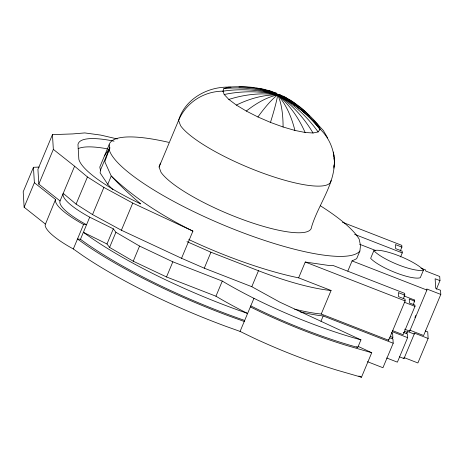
<?xml version="1.0" encoding="UTF-8"?>
<svg xmlns="http://www.w3.org/2000/svg" width="464" height="464" viewBox="0 0 464 464"><rect width="100%" height="100%" fill="white"/><g stroke="black" fill="none" stroke-linecap="round" stroke-linejoin="round"><path stroke-width="0.7" d="M333.831 168.107L334.155 164.604M334.283 163.2L334.48 161.095L333.459 152.024M168.705 142.349A136.341 30.67 22.7 0 0 109.133 144.727L109.794 147.842L100.456 170.166L100.143 172.904L107.77 184.312A471.54 106.076 22.7 0 0 112.885 189.677M104.464 155.892L109.794 147.842L109.481 150.574A136.341 30.67 22.7 0 0 231.565 228.334A136.341 30.67 22.7 0 0 359.89 251.012L360.516 245.479L359.177 239.18A136.341 30.67 22.7 0 0 320.409 205.796M39.196 167.081L33.449 167.284L34.377 182.723L55.547 199.497L45.13 224.936A62.402 14.036 22.7 0 0 69.449 246.79L73.324 248.965L82.981 255.757A186.98 42.062 22.7 0 0 225.672 326.262L240.068 331.412L250.751 336.615A150.435 33.843 22.7 0 0 337.664 370.359L361.485 377.226L371.734 352.721L357.935 346.301M55.547 199.497L55.378 200.436A62.402 14.036 22.7 0 0 79.698 222.285L83.572 224.46L86.542 224.744A57.588 12.951 22.7 0 1 60.059 200.947L38.814 184.109L37.926 169.366L52.455 134.63L72.645 133.928L84.796 132.924L100.752 135.094L117.322 138.956M160.457 163.073L159.082 167.034L161.014 172.289A82.435 18.543 22.7 0 0 243.687 219.907A82.435 18.543 22.7 0 0 311.524 227.105C318.64 202.855 338.703 179.951 333.535 153.317M159.082 167.034L178.599 120.379C185.09 98.362 208.986 85.759 230.979 87.232M275.082 92.69A124.874 17.586 -69.2 0 1 277.721 94.894A124.039 120.13 -3.4 0 1 319.806 128.888L319.998 129.404L318.107 131.95L313.026 132.994L305.109 132.478L294.901 130.43L283.086 126.997L270.471 122.403L257.92 116.969L246.291 111.058L236.373 105.079L228.839 99.435L224.205 94.517L222.975 91.176L223.851 88.653L228.102 87.191A124.874 113.059 83.2 0 1 277.721 94.894A124.874 14.175 -65.8 0 1 280.923 95.451M319.806 128.888L319.945 128.493L317.643 124.317L313.188 120.106M109.794 147.842L104.812 161.739L111.244 176.018A471.54 106.076 22.7 0 0 140.754 203.928A94.598 21.28 22.7 0 1 78.857 159.314L77.969 144.565A94.598 21.28 22.7 0 1 114.069 141.172M33.449 167.284L23.2 191.783L24.128 207.228L45.292 224.002M24.128 207.228L34.377 182.723M38.814 184.109L53.343 149.379L52.455 134.63M60.059 200.947L74.588 166.211L53.343 149.379M371.734 352.721L347.919 345.86A150.435 33.843 22.7 0 1 261 312.11L250.322 306.907L250.792 305.898A145.621 32.758 22.7 0 0 357.779 347.437L360.94 339.868L279.815 302.145L251.795 286.694L204.276 268.192L181.546 258.28L121.388 230.237L92.533 214.571L76.084 204.125L87.447 176.958L74.588 166.211M109.133 144.727L99.795 167.057L100.456 170.166M73.324 248.965L83.572 224.46M80.458 239.296A182.166 40.977 22.7 0 0 244.708 320.45L244.232 321.459L229.837 316.309A186.98 42.062 22.7 0 1 87.139 245.804L77.482 239.012L80.458 239.296L89.709 217.175A57.588 12.951 22.7 0 1 63.226 193.378L76.084 204.125M92.533 214.571L103.895 187.41L87.447 176.958M107.77 184.312L111.244 176.018C135.215 198.812 163.328 216.543 192.908 231.113L181.546 258.28M106.987 243.983L83.375 232.313A182.166 40.977 22.7 0 0 247.625 313.467A145.621 32.758 22.7 0 1 215.951 296.212L166.506 276.956L133.232 261.215L109.579 247.411L106.987 243.983L113.32 228.845L89.709 217.175M109.579 247.411L115.913 232.273L113.32 228.845M121.388 230.237L132.75 203.07L103.895 187.41M133.232 261.215L139.56 246.077L115.913 232.273M166.506 276.956L172.84 261.818L139.56 246.077M204.276 268.192L210.952 252.225L258.471 270.732A106.958 24.058 22.7 0 0 331.081 290.493L321.239 314.029A106.958 24.058 22.7 0 1 294.605 309.146M215.951 296.212L222.285 281.074A145.621 32.758 22.7 0 0 360.94 339.868M251.795 286.694L258.471 270.732M240.068 331.412L253.959 298.329M188.778 239.528A136.341 30.67 22.7 0 0 298.63 277.855L305.254 262.027L329.225 265.53L332.891 265.408L404.683 293.37L404.788 295.127L403.39 298.462M320.978 321.256L323.193 315.955L393.199 343.221L382.945 367.72L367.465 361.694M347.82 271.086L352.077 260.913L356.677 258.686L359.89 251.012M373.851 250.676L370.643 258.344A28.403 6.392 22.7 0 0 395.757 272.739A28.403 6.392 22.7 0 0 420.303 277.687L423.51 270.013A28.403 6.392 22.7 0 0 398.396 255.618A28.403 6.392 22.7 0 0 373.851 250.676A28.403 6.392 22.7 0 0 398.965 265.066A28.403 6.392 22.7 0 0 423.51 270.013M400.229 251.117L401.899 247.115L401.795 245.352L342.403 222.227M400.577 256.911L402.247 252.909L402.143 251.146L395.659 248.623L395.421 244.586L401.899 247.115M321.239 314.029L388.67 340.286L405.136 300.921L405.031 299.164L398.547 296.641L398.303 292.604L404.788 295.127M392.295 338.749L392.851 337.427L392.602 333.274L391.309 332.769M414.045 301.368L414.596 300.051L403.848 295.864M413.279 304.413L414.659 301.113L414.596 300.051M414.659 301.113L409.248 299.002L409.486 302.98L414.903 305.086L414.978 306.35L403.106 334.724L392.387 330.548M406.766 333.744L407.259 331.354L414.236 334.074L403.987 358.579L399.545 356.851M414.915 317.492L415.744 315.503M409.712 331.145L426.897 290.052L426.834 288.991L440.8 294.425L423.609 335.518L409.648 330.084L409.712 331.145L404.631 329.167M403.204 332.363L407.415 334.005L407.636 337.659L397.387 362.158L386.663 357.982M436.369 289.252L439.971 280.633L439.721 276.486L425.755 271.051L425.691 269.99L420.976 268.151M425.32 330.971L427.744 331.911L428.139 338.453L417.89 362.958L403.924 357.518L403.987 358.579M323.193 315.955L319.667 315.549A111.766 25.143 22.7 0 1 300.214 311.854M354.612 234.355L402.247 252.909M359.635 244.261L375.811 250.56M439.971 280.633L435.128 278.748L435.708 288.393L440.551 290.278L440.8 294.425M352.077 260.913L426.897 290.052M305.254 262.027L405.136 300.921M404.254 302.174L414.978 306.35M298.63 277.855L331.081 290.493M428.139 338.453L414.172 333.013L414.236 334.074M404.312 331.244L407.322 332.415M392.225 331.656L407.636 337.659M390.259 336.412L392.851 337.427M389.708 337.804L392.95 339.068L393.199 343.221M172.84 261.818L222.285 281.074M210.952 252.225L186.963 241.634M356.468 346.828L357.779 347.437M358.858 376.002L361.485 377.226M132.75 203.07L192.908 231.113M327.619 137.918L323.379 130.558L317.643 124.317A124.874 111.743 -39.7 0 0 277.721 94.894A124.874 48.146 -72.8 0 0 267.902 90.497M178.599 120.379L180.531 125.628A82.435 18.543 22.7 0 0 263.204 173.252A82.435 18.543 22.7 0 0 331.041 180.444M388.6 339.114L388.67 340.286M223.851 88.653A124.874 120.843 50.2 0 1 277.721 94.894A124.874 44.973 -62.2 0 1 287.117 98.467M319.945 128.487A124.874 120.396 -10.3 0 0 277.721 94.894A124.874 75.423 -77.4 0 0 256.395 88.235M178.623 120.391A47.972 46.458 -3.4 0 1 222.975 91.153M334.161 165.213A47.972 46.458 -3.4 0 1 334.039 166.628M319.824 128.87A47.972 46.458 -3.4 0 1 333.262 152.581M333.541 153.961A47.972 46.458 -3.4 0 1 333.871 156.055M334.103 158.166A47.972 46.458 -3.4 0 1 334.237 160.283M222.975 91.176A124.039 120.13 -3.4 0 1 277.727 94.894A124.874 72.703 -57.8 0 1 296.247 104.51M78.155 148.648A94.598 21.28 22.7 0 1 107.805 148.921M224.205 94.517A124.874 114.84 -34.6 0 1 277.721 94.894A124.874 95.474 -51.4 0 1 309.453 115.884M228.839 99.435A124.874 100.526 -49 0 1 277.721 94.894A124.874 121.33 4.3 0 1 320.003 129.404M236.373 105.079A124.874 79.356 -56.3 0 1 277.721 94.894A124.874 119.555 62.8 0 1 318.107 131.944M246.291 111.058A124.874 52.78 -61.1 0 1 277.721 94.894A124.874 109.632 87.7 0 1 313.026 132.994M257.926 116.963A124.874 22.608 -64.9 0 1 277.721 94.894A124.874 92.232 -82 0 1 305.115 132.478M270.471 122.403A124.874 9.106 -68.3 0 0 277.721 94.894A124.874 97.568 -84.1 0 0 238.931 86.988M283.086 126.997A124.874 40.2 -71.8 0 0 277.721 94.894A124.874 68.55 -76 0 1 294.901 130.43"/></g></svg>
